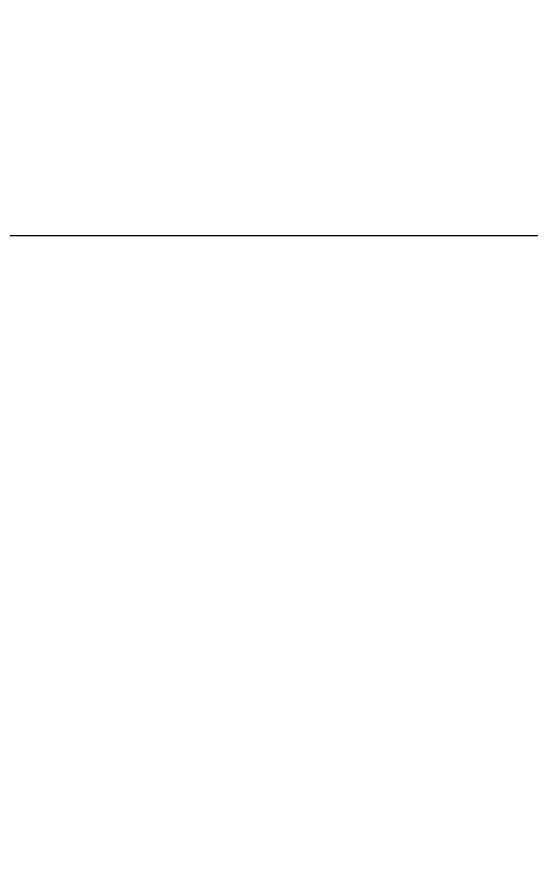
# Model space of a CAD drawing. Header units: millimetres. Extents: x -68 to 68, y -68 to 87.
# Drawn here: x -23.97 to -2.21, y -26.12 to 9.26 of the extents above; entities that cross this region are included whole.
import ezdxf

# ---------------------------------------------------------------- set-up
doc = ezdxf.new("R2010")
doc.units = ezdxf.units.MM
doc.layers.add('ENGRAVE', color=7, linetype='Continuous')

msp = doc.modelspace()

# ---------------------------------------------------------------- linework, layer by layer
at = {"layer": 'ENGRAVE'}
msp.add_lwpolyline([(-45.5625, 0), (45.5625, 0)], dxfattribs=at)
for radius in [66.15, 66.15, 64.3781, 61.0875, 61.0875, 58.4888, 53.6625, 53.6625, 50.8275, 45.5625, 45.5625]:
    msp.add_circle((0, 0), radius, dxfattribs=at)

doc.saveas('drawing.dxf')
